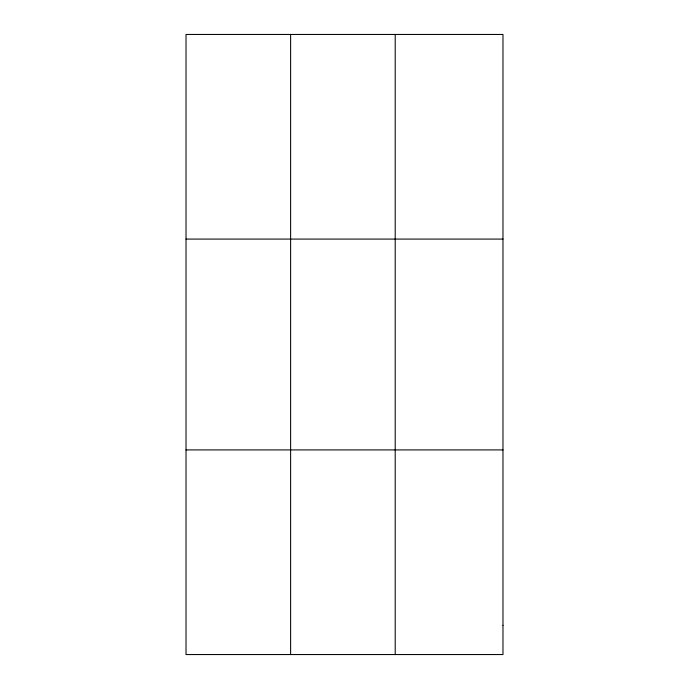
<?xml version="1.0" encoding="UTF-8"?>
<svg xmlns="http://www.w3.org/2000/svg" width="689" height="689" viewBox="0 0 689 689"><rect width="100%" height="100%" fill="white"/><g stroke="black" fill="none" stroke-linecap="round" stroke-linejoin="round"><path stroke-width="1.03" d="M290.62 34.45L290.62 654.55M395.21 34.45L395.21 654.55M186.021 239.083L502.979 239.083M186.021 449.917L502.979 449.917M502.979 625.319L502.979 654.55L186.021 654.55L186.021 34.45L502.979 34.45L502.979 625.319"/></g></svg>
